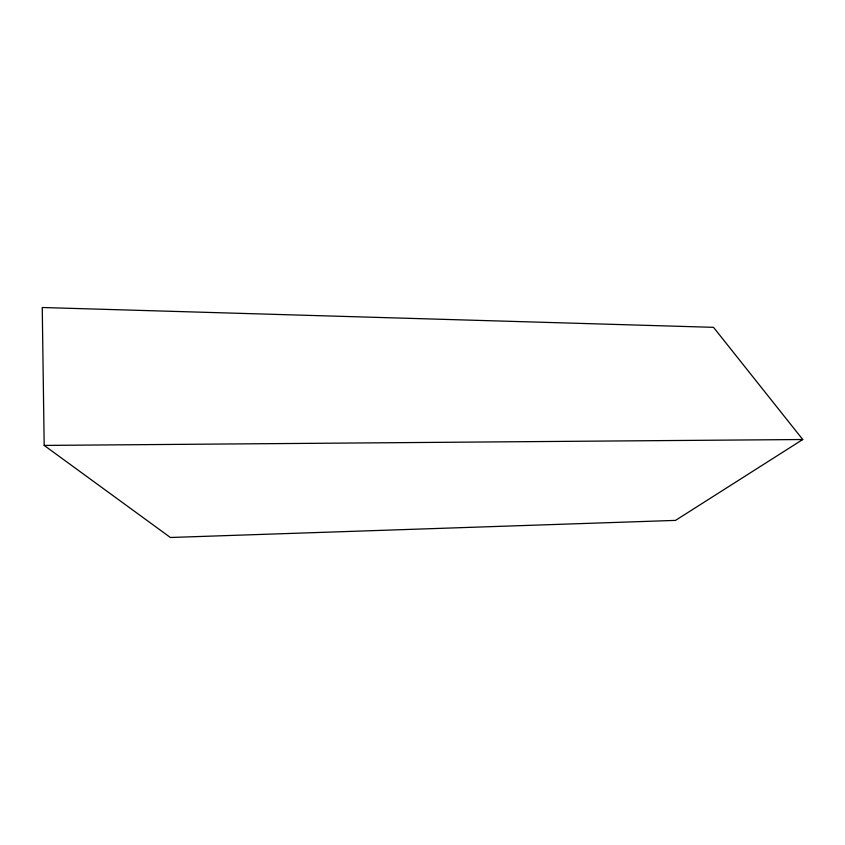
<?xml version="1.0" encoding="UTF-8"?>
<svg xmlns="http://www.w3.org/2000/svg" width="845" height="845" viewBox="0 0 845 845"><rect width="100%" height="100%" fill="white"/><g stroke="black" fill="none" stroke-linecap="round" stroke-linejoin="round"><path stroke-width="1.27" d="M802.75 439.516L675.514 520.393L170.394 537.494L44.183 445.421L42.25 307.506L713.518 327.332L802.75 439.516L44.183 445.421"/></g></svg>
